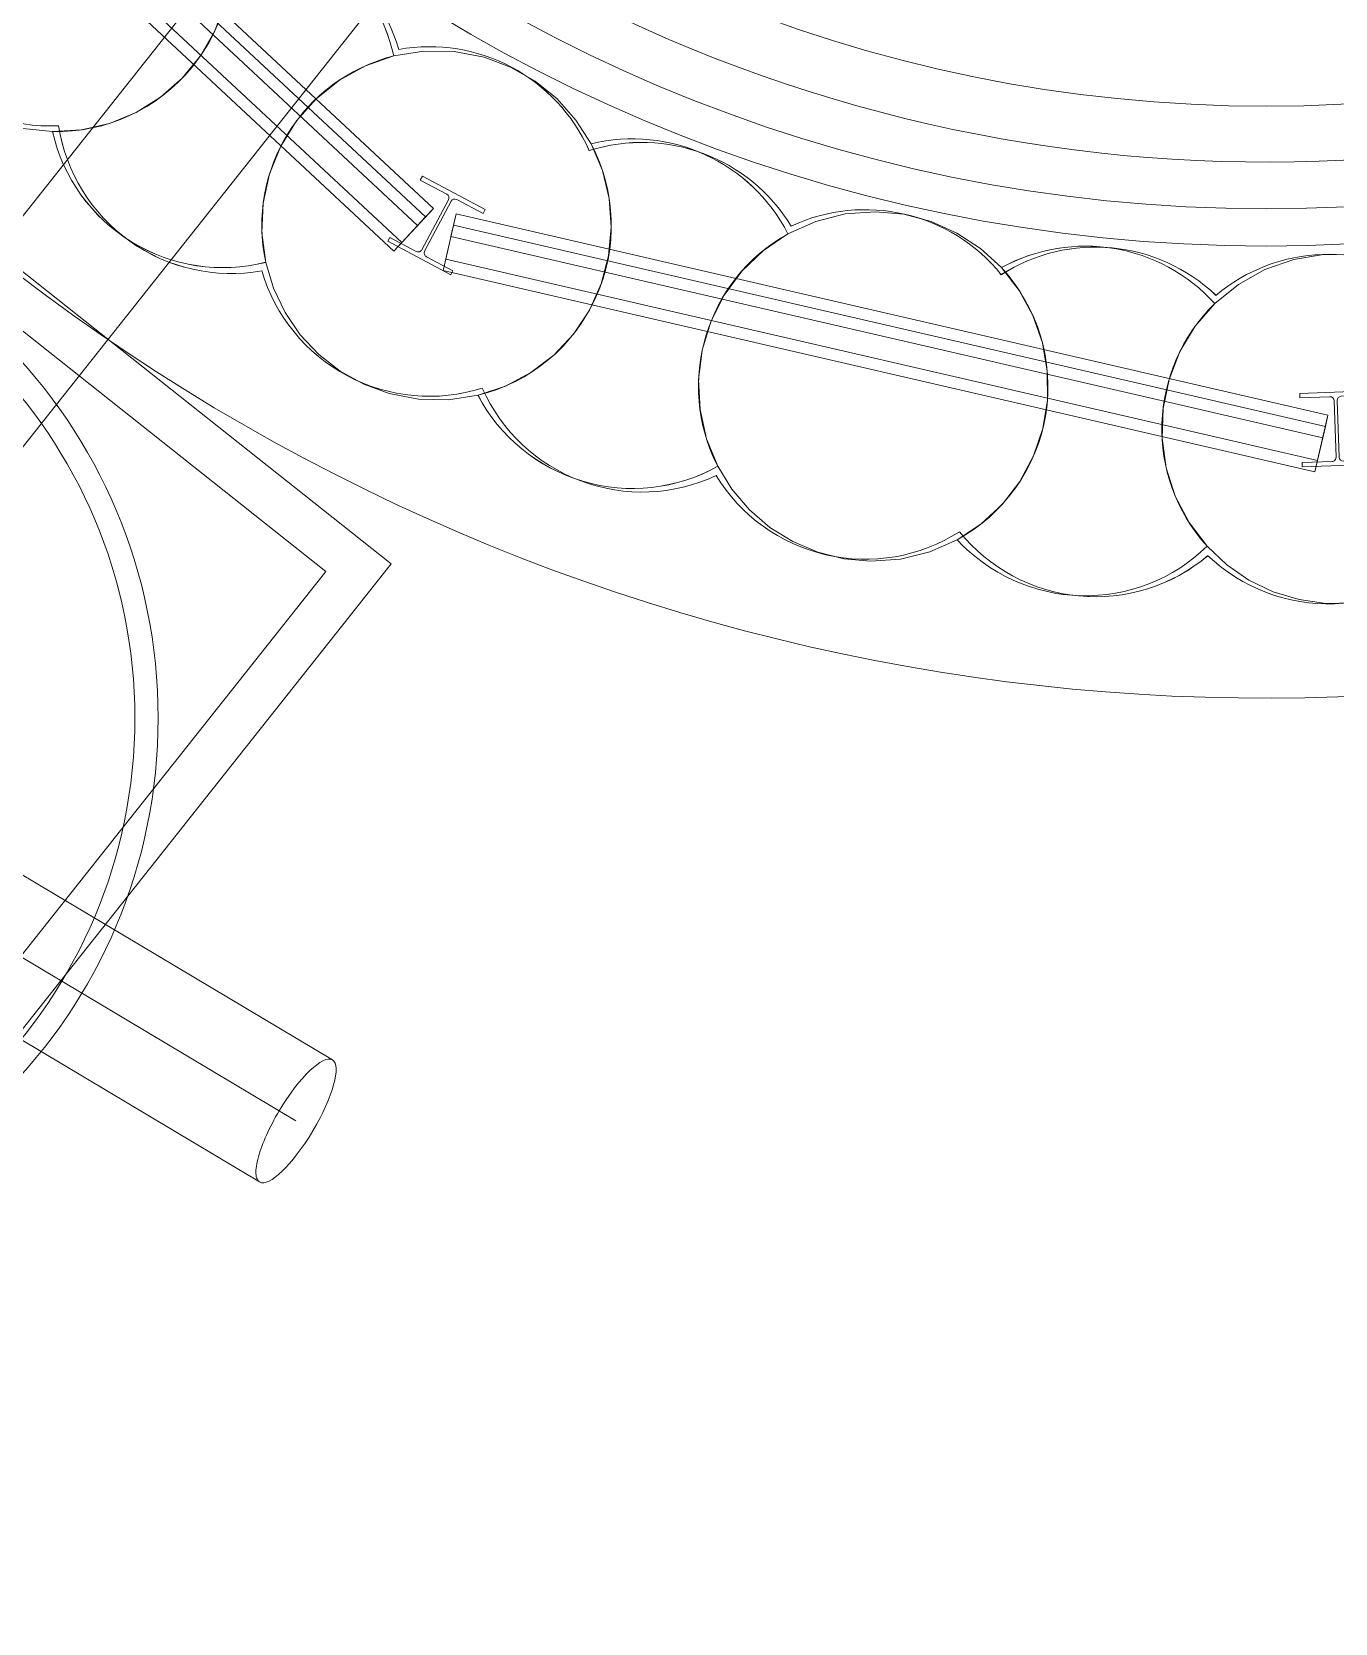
# Model space of a CAD drawing. Header units: metres. Extents: x 1753726 to 1755216, y 5920592 to 5921703.
# Drawn here: x 1754889.148 to 1754891.945, y 5921316.428 to 5921319.842 of the extents above; entities that cross this region are included whole.
import ezdxf

# ---------------------------------------------------------------- set-up
doc = ezdxf.new("R2010")
doc.units = ezdxf.units.M
doc.linetypes.add('CENTER', pattern=[50.8, 31.75, -6.35, 6.35, -6.35])
doc.linetypes.add('HIDDEN2', pattern=[4.7625, 3.175, -1.5875])
for name, color, linetype, lineweight in [('A-FLOR-____-OTLN', 9, 'Continuous', 9), ('A-GENM-____-OTLN', 4, 'Continuous', 9), ('A-WALL-____-OTLN', 2, 'Continuous', 9), ('P-PIPE-____-CNTR', 1, 'CENTER', 9), ('P-PIPE-____-OTLN', 6, 'HIDDEN2', 18), ('S-BEAM-____-OTLN', 7, 'Continuous', 9), ('S-FNDN-____-OTLN', 7, 'Continuous', 9)]:
    doc.layers.add(name, color=color, linetype=linetype, lineweight=lineweight)

# ---------------------------------------------------------------- blocks, each defined once
blk = doc.blocks.new('308492-ARUP-TUTB-MOD-0001_rvt-1-X-ARUP-GL-HERNE_BAY_ALIGNMENT')
at = {"layer": 'P-PIPE-____-CNTR'}
for p, q in [((1754890.4032, 5921321.055), (1754888.8392, 5921319.0825)), ((1754890.4032, 5921321.055), (1754888.8392, 5921319.0825)), ((1754889.7147, 5921317.5055), (1754889.0047, 5921317.9289)), ((1754889.7147, 5921317.5055), (1754889.0047, 5921317.9289))]:
    blk.add_line(p, q, dxfattribs=at)
at = {"layer": 'P-PIPE-____-OTLN'}
for p, q in [((1754889.0805, 5921318.8911), (1754890.6445, 5921320.8636)), ((1754889.7928, 5921317.6365), (1754889.0828, 5921318.0599)), ((1754888.9266, 5921317.7979), (1754889.6366, 5921317.3746))]:
    blk.add_line(p, q, dxfattribs=at)
for start_param, end_param in [(0, 1.570796), (4.712389, 6.283185), (1.570796, 3.141593), (3.141593, 4.712389)]:
    blk.add_ellipse((1754889.7147, 5921317.5055), major_axis=(0.0781, 0.131), ratio=0.275634, start_param=start_param, end_param=end_param, dxfattribs=at)
blk = doc.blocks.new('Arup_Beam_Steel I Section_UC_AU1 - 150UC30-4390797-X-ARUP-GL-HERNE_BAY_ALIGNMENT')
at = {"layer": 'S-BEAM-____-OTLN'}
for p, q in [((1754892.0215, 5921319.0717), (1754891.8686, 5921319.0663)), ((1754891.8686, 5921319.0663), (1754892.0215, 5921319.0717)), ((1754891.8686, 5921319.0663), (1754891.8689, 5921319.0569)), ((1754891.8689, 5921319.0569), (1754891.8686, 5921319.0663)), ((1754892.0218, 5921319.0623), (1754892.0215, 5921319.0717)), ((1754892.0215, 5921319.0717), (1754892.0218, 5921319.0623)), ((1754891.8689, 5921319.0569), (1754891.9332, 5921319.0592)), ((1754891.9332, 5921319.0592), (1754891.8689, 5921319.0569)), ((1754891.9424, 5921319.0506), (1754891.9466, 5921318.9293)), ((1754891.9466, 5921318.9293), (1754891.9424, 5921319.0506)), ((1754891.9532, 5921318.9295), (1754891.949, 5921319.0508)), ((1754891.949, 5921319.0508), (1754891.9532, 5921318.9295)), ((1754891.9576, 5921319.06), (1754892.0218, 5921319.0623)), ((1754892.0218, 5921319.0623), (1754891.9576, 5921319.06)), ((1754891.938, 5921318.9201), (1754891.8738, 5921318.9178)), ((1754891.8738, 5921318.9178), (1754891.938, 5921318.9201)), ((1754891.8738, 5921318.9178), (1754891.8741, 5921318.9084)), ((1754891.8741, 5921318.9084), (1754891.8738, 5921318.9178)), ((1754891.8741, 5921318.9084), (1754892.027, 5921318.9138)), ((1754892.027, 5921318.9138), (1754891.8741, 5921318.9084)), ((1754892.0267, 5921318.9232), (1754891.9624, 5921318.9209)), ((1754891.9624, 5921318.9209), (1754892.0267, 5921318.9232)), ((1754892.027, 5921318.9138), (1754892.0267, 5921318.9232)), ((1754892.0267, 5921318.9232), (1754892.027, 5921318.9138))]:
    blk.add_line(p, q, dxfattribs=at)
for centre, major_axis, start_param, end_param in [((1754891.9335, 5921319.0503), (0.00839, 0.00296), 5.978912, 7.549708), ((1754891.9335, 5921319.0503), (0.00839, 0.00296), 5.978912, 7.549708), ((1754891.9579, 5921319.0511), (0.00777, 0.00434), 1.096877, 2.667673), ((1754891.9579, 5921319.0511), (0.00777, 0.00434), 1.096877, 2.667673), ((1754891.9377, 5921318.929), (0.00862, 0.0022), 4.498042, 6.068839), ((1754891.9377, 5921318.929), (0.00862, 0.0022), 4.498042, 6.068839), ((1754891.9621, 5921318.9298), (0.00762, 0.0046), 2.633245, 4.204041), ((1754891.9621, 5921318.9298), (0.00762, 0.0046), 2.633245, 4.204041)]:
    blk.add_ellipse(centre, major_axis=major_axis, ratio=1, start_param=start_param, end_param=end_param, dxfattribs=at)
blk = doc.blocks.new('Arup_Beam_Steel I Section_UC_AU1 - 150UC30-4390798-X-ARUP-GL-HERNE_BAY_ALIGNMENT')
at = {"layer": 'S-BEAM-____-OTLN'}
for p, q in [((1754889.9859, 5921319.5322), (1754889.9815, 5921319.5239)), ((1754889.9815, 5921319.5239), (1754889.9859, 5921319.5322)), ((1754889.9815, 5921319.5239), (1754890.0383, 5921319.4938)), ((1754890.0383, 5921319.4938), (1754889.9815, 5921319.5239)), ((1754890.121, 5921319.4604), (1754889.9859, 5921319.5322)), ((1754889.9859, 5921319.5322), (1754890.121, 5921319.4604)), ((1754890.042, 5921319.4817), (1754889.985, 5921319.3745)), ((1754889.985, 5921319.3745), (1754890.042, 5921319.4817)), ((1754889.9908, 5921319.3714), (1754890.0478, 5921319.4786)), ((1754890.0478, 5921319.4786), (1754889.9908, 5921319.3714)), ((1754890.0598, 5921319.4823), (1754890.1166, 5921319.4521)), ((1754890.1166, 5921319.4521), (1754890.0598, 5921319.4823)), ((1754890.1166, 5921319.4521), (1754890.121, 5921319.4604)), ((1754890.121, 5921319.4604), (1754890.1166, 5921319.4521)), ((1754889.9162, 5921319.401), (1754889.9117, 5921319.3927)), ((1754889.9117, 5921319.3927), (1754889.9162, 5921319.401)), ((1754889.9117, 5921319.3927), (1754890.0468, 5921319.3209)), ((1754890.0468, 5921319.3209), (1754889.9117, 5921319.3927)), ((1754889.9729, 5921319.3708), (1754889.9162, 5921319.401)), ((1754889.9162, 5921319.401), (1754889.9729, 5921319.3708)), ((1754890.0513, 5921319.3292), (1754889.9945, 5921319.3594)), ((1754889.9945, 5921319.3594), (1754890.0513, 5921319.3292)), ((1754890.0468, 5921319.3209), (1754890.0513, 5921319.3292)), ((1754890.0513, 5921319.3292), (1754890.0468, 5921319.3209))]:
    blk.add_line(p, q, dxfattribs=at)
for centre, major_axis, start_param, end_param in [((1754890.0341, 5921319.4859), (-0.00881, 0.00129), 2.798573, 4.369369), ((1754890.0341, 5921319.4859), (-0.00881, 0.00129), 2.798573, 4.369369), ((1754890.0556, 5921319.4744), (-0.00575, 0.0068), 5.09259, 6.663386), ((1754890.0556, 5921319.4744), (-0.00575, 0.0068), 5.09259, 6.663386), ((1754889.9771, 5921319.3787), (-0.00881, 0.00129), 1.227776, 2.798573), ((1754889.9771, 5921319.3787), (-0.00881, 0.00129), 1.227776, 2.798573), ((1754889.9987, 5921319.3672), (-0.00881, 0.00129), 5.940165, 7.510962), ((1754889.9987, 5921319.3672), (-0.00881, 0.00129), 5.940165, 7.510962)]:
    blk.add_ellipse(centre, major_axis=major_axis, ratio=1, start_param=start_param, end_param=end_param, dxfattribs=at)
blk = doc.blocks.new('308492-ARUP-STTW-MOD-0400_rvt-1-X-ARUP-GL-HERNE_BAY_ALIGNMENT')
at = {"layer": 'A-WALL-____-OTLN'}
for p, q in [((1754890.0098, 5921319.463), (1754888.6056, 5921320.7724)), ((1754888.6056, 5921320.7724), (1754890.0098, 5921319.463)), ((1754890.0098, 5921319.463), (1754888.6056, 5921320.7724)), ((1754888.6056, 5921320.7724), (1754890.0098, 5921319.463)), ((1754889.9757, 5921319.4264), (1754888.5715, 5921320.7358)), ((1754888.5715, 5921320.7358), (1754889.9757, 5921319.4264)), ((1754889.9927, 5921319.4447), (1754888.5885, 5921320.7541)), ((1754888.5203, 5921320.681), (1754889.9245, 5921319.3715)), ((1754889.9245, 5921319.3715), (1754888.5203, 5921320.681)), ((1754888.5374, 5921320.6993), (1754889.9416, 5921319.3898)), ((1754890.0098, 5921319.463), (1754889.9245, 5921319.3715)), ((1754889.9416, 5921319.3898), (1754889.9927, 5921319.4447)), ((1754890.0098, 5921319.463), (1754889.9757, 5921319.4264)), ((1754889.9757, 5921319.4264), (1754890.0098, 5921319.463)), ((1754890.0098, 5921319.463), (1754889.9927, 5921319.4447)), ((1754890.0304, 5921319.3299), (1754890.0585, 5921319.4517)), ((1754890.0472, 5921319.403), (1754890.0585, 5921319.4517)), ((1754890.0472, 5921319.403), (1754890.0585, 5921319.4517)), ((1754890.0529, 5921319.4274), (1754890.0585, 5921319.4517)), ((1754891.9293, 5921319.0198), (1754890.0585, 5921319.4517)), ((1754890.0585, 5921319.4517), (1754891.9293, 5921319.0198)), ((1754891.9293, 5921319.0198), (1754890.0585, 5921319.4517)), ((1754890.0585, 5921319.4517), (1754891.9293, 5921319.0198)), ((1754890.036, 5921319.3543), (1754890.0529, 5921319.4274)), ((1754891.9237, 5921318.9955), (1754890.0529, 5921319.4274)), ((1754889.9416, 5921319.3898), (1754889.9245, 5921319.3715)), ((1754891.918, 5921318.9711), (1754890.0472, 5921319.403)), ((1754890.0472, 5921319.403), (1754891.918, 5921318.9711)), ((1754890.0304, 5921319.3299), (1754890.036, 5921319.3543)), ((1754890.036, 5921319.3543), (1754891.9068, 5921318.9224)), ((1754890.0304, 5921319.3299), (1754891.9012, 5921318.898)), ((1754891.9012, 5921318.898), (1754890.0304, 5921319.3299)), ((1754891.9293, 5921319.0198), (1754891.9012, 5921318.898)), ((1754891.9068, 5921318.9224), (1754891.9237, 5921318.9955)), ((1754891.9293, 5921319.0198), (1754891.918, 5921318.9711)), ((1754891.918, 5921318.9711), (1754891.9293, 5921319.0198)), ((1754891.9293, 5921319.0198), (1754891.9237, 5921318.9955)), ((1754891.9068, 5921318.9224), (1754891.9012, 5921318.898))]:
    blk.add_line(p, q, dxfattribs=at)
at = {"layer": 'S-BEAM-____-OTLN'}
for radius in [3.43, 3.43, 3.43, 3.43, 3.13, 3.13, 3.13, 3.13]:
    blk.add_arc((1754891.7967, 5921322.8124), radius, 180, 0, dxfattribs=at)
at = {"layer": 'S-FNDN-____-OTLN', "flags": 128}
for points in [[(1754889.5664, 5921320.0859), (1754889.5751, 5921320.0246), (1754889.5736, 5921319.9628), (1754889.562, 5921319.902), (1754889.5405, 5921319.844), (1754889.5098, 5921319.7903), (1754889.4706, 5921319.7424), (1754889.4241, 5921319.7015), (1754889.3716, 5921319.6689), (1754889.3144, 5921319.6453), (1754889.2541, 5921319.6315), (1754889.1923, 5921319.6278)], [(1754889.1923, 5921319.6278), (1754889.2541, 5921319.6315), (1754889.3144, 5921319.6453), (1754889.3716, 5921319.6689), (1754889.4241, 5921319.7015), (1754889.4706, 5921319.7424), (1754889.5098, 5921319.7903), (1754889.5405, 5921319.844), (1754889.562, 5921319.902), (1754889.5736, 5921319.9628), (1754889.5751, 5921320.0246), (1754889.5664, 5921320.0859)], [(1754889.6498, 5921319.3474), (1754889.6417, 5921319.4108), (1754889.6445, 5921319.4747), (1754889.658, 5921319.5371), (1754889.682, 5921319.5964), (1754889.7157, 5921319.6507), (1754889.7582, 5921319.6985), (1754889.8081, 5921319.7384), (1754889.8641, 5921319.7692), (1754889.9245, 5921319.7901)], [(1754889.9245, 5921319.7901), (1754889.8641, 5921319.7692), (1754889.8081, 5921319.7384), (1754889.7582, 5921319.6985), (1754889.7157, 5921319.6507), (1754889.682, 5921319.5964), (1754889.658, 5921319.5371), (1754889.6445, 5921319.4747), (1754889.6417, 5921319.4108), (1754889.6498, 5921319.3474)], [(1754889.9245, 5921319.7901), (1754889.989, 5921319.8006), (1754890.0543, 5921319.7997), (1754890.1184, 5921319.7874)], [(1754890.1184, 5921319.7874), (1754890.0543, 5921319.7997), (1754889.989, 5921319.8006), (1754889.9245, 5921319.7901)], [(1754890.1184, 5921319.7874), (1754890.1753, 5921319.7662), (1754890.228, 5921319.7362), (1754890.2751, 5921319.698), (1754890.3155, 5921319.6527), (1754890.348, 5921319.6015)], [(1754890.348, 5921319.6015), (1754890.3155, 5921319.6527), (1754890.2751, 5921319.698), (1754890.228, 5921319.7362), (1754890.1753, 5921319.7662), (1754890.1184, 5921319.7874)], [(1754889.1923, 5921319.6278), (1754889.1284, 5921319.6348), (1754889.0666, 5921319.6525), (1754889.0088, 5921319.6806)], [(1754889.0088, 5921319.6806), (1754889.0666, 5921319.6525), (1754889.1284, 5921319.6348), (1754889.1923, 5921319.6278)], [(1754890.348, 5921319.6015), (1754890.3723, 5921319.5446), (1754890.3869, 5921319.4845), (1754890.3914, 5921319.4228), (1754890.3856, 5921319.3612), (1754890.3699, 5921319.3014), (1754890.3445, 5921319.245), (1754890.3101, 5921319.1935), (1754890.2678, 5921319.1484), (1754890.2186, 5921319.1108), (1754890.164, 5921319.0818), (1754890.1053, 5921319.0623)], [(1754890.1053, 5921319.0623), (1754890.164, 5921319.0818), (1754890.2186, 5921319.1108), (1754890.2678, 5921319.1484), (1754890.3101, 5921319.1935), (1754890.3445, 5921319.245), (1754890.3699, 5921319.3014), (1754890.3856, 5921319.3612), (1754890.3914, 5921319.4228), (1754890.3869, 5921319.4845), (1754890.3723, 5921319.5446), (1754890.348, 5921319.6015)], [(1754890.7705, 5921319.4086), (1754890.8301, 5921319.4353), (1754890.8934, 5921319.4513), (1754890.9585, 5921319.4561)], [(1754890.9585, 5921319.4561), (1754890.8934, 5921319.4513), (1754890.8301, 5921319.4353), (1754890.7705, 5921319.4086)], [(1754890.9585, 5921319.4561), (1754891.0189, 5921319.4504), (1754891.0776, 5921319.435), (1754891.133, 5921319.4103), (1754891.1837, 5921319.377), (1754891.2284, 5921319.336)], [(1754891.2284, 5921319.336), (1754891.1837, 5921319.377), (1754891.133, 5921319.4103), (1754891.0776, 5921319.435), (1754891.0189, 5921319.4504), (1754890.9585, 5921319.4561)], [(1754890.6198, 5921318.9098), (1754890.5955, 5921318.969), (1754890.5817, 5921319.0314), (1754890.5786, 5921319.0952), (1754890.5865, 5921319.1587), (1754890.6049, 5921319.2198), (1754890.6336, 5921319.277), (1754890.6715, 5921319.3285), (1754890.7176, 5921319.3728), (1754890.7705, 5921319.4086)], [(1754890.7705, 5921319.4086), (1754890.7176, 5921319.3728), (1754890.6715, 5921319.3285), (1754890.6336, 5921319.277), (1754890.6049, 5921319.2198), (1754890.5865, 5921319.1587), (1754890.5786, 5921319.0952), (1754890.5817, 5921319.0314), (1754890.5955, 5921318.969), (1754890.6198, 5921318.9098)], [(1754889.9143, 5921319.0657), (1754889.86, 5921319.0858), (1754889.8093, 5921319.1139), (1754889.7636, 5921319.1495), (1754889.724, 5921319.1918), (1754889.6913, 5921319.2396), (1754889.6664, 5921319.2919), (1754889.6498, 5921319.3474)], [(1754889.6498, 5921319.3474), (1754889.6664, 5921319.2919), (1754889.6913, 5921319.2396), (1754889.724, 5921319.1918), (1754889.7636, 5921319.1495), (1754889.8093, 5921319.1139), (1754889.86, 5921319.0858), (1754889.9143, 5921319.0657)], [(1754891.2284, 5921319.336), (1754891.2666, 5921319.2873), (1754891.2962, 5921319.233), (1754891.3165, 5921319.1746), (1754891.327, 5921319.1136), (1754891.3272, 5921319.0517), (1754891.3173, 5921318.9907), (1754891.2974, 5921318.9321), (1754891.2682, 5921318.8775), (1754891.2305, 5921318.8285), (1754891.1851, 5921318.7864), (1754891.1335, 5921318.7523)], [(1754891.1335, 5921318.7523), (1754891.1851, 5921318.7864), (1754891.2305, 5921318.8285), (1754891.2682, 5921318.8775), (1754891.2974, 5921318.9321), (1754891.3173, 5921318.9907), (1754891.3272, 5921319.0517), (1754891.327, 5921319.1136), (1754891.3165, 5921319.1746), (1754891.2962, 5921319.233), (1754891.2666, 5921319.2873), (1754891.2284, 5921319.336)], [(1754891.6864, 5921319.259), (1754891.7371, 5921319.3002), (1754891.7941, 5921319.3321), (1754891.8557, 5921319.3536)], [(1754891.8557, 5921319.3536), (1754891.7941, 5921319.3321), (1754891.7371, 5921319.3002), (1754891.6864, 5921319.259)], [(1754891.8557, 5921319.3536), (1754891.9156, 5921319.3637), (1754891.9762, 5921319.364), (1754892.0362, 5921319.3545), (1754892.0938, 5921319.3355), (1754892.1476, 5921319.3074)], [(1754892.1476, 5921319.3074), (1754892.0938, 5921319.3355), (1754892.0362, 5921319.3545), (1754891.9762, 5921319.364), (1754891.9156, 5921319.3637), (1754891.8557, 5921319.3536)], [(1754891.67, 5921318.7382), (1754891.6312, 5921318.7891), (1754891.6017, 5921318.8458), (1754891.5822, 5921318.9066), (1754891.5733, 5921318.9699), (1754891.5754, 5921319.0338), (1754891.5882, 5921319.0964), (1754891.6115, 5921319.156), (1754891.6446, 5921319.2107), (1754891.6864, 5921319.259)], [(1754891.6864, 5921319.259), (1754891.6446, 5921319.2107), (1754891.6115, 5921319.156), (1754891.5882, 5921319.0964), (1754891.5754, 5921319.0338), (1754891.5733, 5921318.9699), (1754891.5822, 5921318.9066), (1754891.6017, 5921318.8458), (1754891.6312, 5921318.7891), (1754891.67, 5921318.7382)], [(1754890.1053, 5921319.0623), (1754890.0417, 5921319.0524), (1754889.9775, 5921319.0536), (1754889.9143, 5921319.0657)], [(1754889.9143, 5921319.0657), (1754889.9775, 5921319.0536), (1754890.0417, 5921319.0524), (1754890.1053, 5921319.0623)], [(1754890.9482, 5921318.7062), (1754890.8905, 5921318.7115), (1754890.8343, 5921318.7256), (1754890.7809, 5921318.7482), (1754890.7317, 5921318.7787), (1754890.6878, 5921318.8164), (1754890.6502, 5921318.8605), (1754890.6198, 5921318.9098)], [(1754890.6198, 5921318.9098), (1754890.6502, 5921318.8605), (1754890.6878, 5921318.8164), (1754890.7317, 5921318.7787), (1754890.7809, 5921318.7482), (1754890.8343, 5921318.7256), (1754890.8905, 5921318.7115), (1754890.9482, 5921318.7062)], [(1754891.1335, 5921318.7523), (1754891.0747, 5921318.7263), (1754891.0123, 5921318.7108), (1754890.9482, 5921318.7062)], [(1754890.9482, 5921318.7062), (1754891.0123, 5921318.7108), (1754891.0747, 5921318.7263), (1754891.1335, 5921318.7523)], [(1754892.0399, 5921318.6265), (1754891.9828, 5921318.6167), (1754891.9248, 5921318.6158), (1754891.8674, 5921318.6238), (1754891.812, 5921318.6405), (1754891.7598, 5921318.6656), (1754891.712, 5921318.6984), (1754891.67, 5921318.7382)], [(1754891.67, 5921318.7382), (1754891.712, 5921318.6984), (1754891.7598, 5921318.6656), (1754891.812, 5921318.6405), (1754891.8674, 5921318.6238), (1754891.9248, 5921318.6158), (1754891.9828, 5921318.6167), (1754892.0399, 5921318.6265)]]:
    blk.add_lwpolyline(points, dxfattribs=at)
at = {"layer": 'S-FNDN-____-OTLN'}
for centre, radius, start, end in [((1754891.7967, 5921322.8124), 4.4, 182.0027, 2.0027), ((1754891.7967, 5921322.8124), 4.4, 182.0027, 2.0027), ((1754891.7967, 5921322.8124), 3.25, 182.0027, 2.0027), ((1754891.7967, 5921322.8124), 3.25, 182.0027, 2.0027), ((1754889.2007, 5921320.0027), 0.375, 268.7096, 12.8172), ((1754889.5756, 5921319.6983), 0.375, 16.4082, 92.5973), ((1754889.5579, 5921319.711), 0.375, 12.1835, 88.7096), ((1754889.1881, 5921320.0149), 0.375, 181.4082, 272.5973), ((1754890.0164, 5921319.4266), 0.375, 104.1844, 192.1835), ((1754890.0164, 5921319.4266), 0.375, 104.1844, 192.1835), ((1754890.0011, 5921319.435), 0.375, 23.9082, 100.0973), ((1754889.5756, 5921319.6983), 0.375, 188.9082, 280.0973), ((1754890.4369, 5921319.2372), 0.375, 27.1835, 103.7096), ((1754890.0164, 5921319.4266), 0.375, 283.7096, 27.8172), ((1754890.0164, 5921319.4266), 0.375, 283.7096, 27.8172), ((1754890.4573, 5921319.2296), 0.375, 31.4082, 107.5973), ((1754891.4086, 5921319.0071), 0.375, 42.1835, 118.7096), ((1754890.9534, 5921319.0812), 0.375, 298.7096, 42.8172), ((1754890.9534, 5921319.0812), 0.375, 298.7096, 42.8172), ((1754890.0011, 5921319.435), 0.375, 196.4082, 287.5973), ((1754890.0011, 5921319.435), 0.375, 196.4082, 287.5973), ((1754891.9478, 5921318.99), 0.375, 134.1844, 222.1835), ((1754890.4573, 5921319.2296), 0.375, 203.9082, 295.0973), ((1754890.4573, 5921319.2296), 0.375, 203.9082, 295.0973), ((1754890.4369, 5921319.2372), 0.375, 207.8172, 299.1844), ((1754891.4086, 5921319.0071), 0.375, 222.8172, 314.1844)]:
    blk.add_arc(centre, radius, start, end, dxfattribs=at)
for centre, major_axis, start_param, end_param in [((1754889.2007, 5921320.0027), (-0.3688, 0.0679), 1.730425, 3.547445), ((1754889.5756, 5921319.6983), (0.1105, 0.3584), 5.297851, 6.627602), ((1754889.5579, 5921319.711), (0.1127, 0.3577), 5.230294, 6.565926), ((1754889.1881, 5921320.0149), (0.2903, 0.2374), 2.480596, 4.072146), ((1754890.0011, 5921319.435), (-0.1219, 0.3546), 4.798538, 6.128289), ((1754889.5579, 5921319.711), (-0.3466, 0.1431), 0.615108, 2.209767), ((1754889.5579, 5921319.711), (-0.3321, 0.1743), 0.706996, 2.301656), ((1754889.5756, 5921319.6983), (-0.3333, 0.1718), 0.631313, 2.222863), ((1754890.4573, 5921319.2296), (0.3531, 0.1264), 0.204358, 1.534109), ((1754890.4369, 5921319.2372), (0.0581, 0.3705), 5.342309, 6.677941), ((1754890.9364, 5921319.0854), (0.048, 0.3719), 5.519819, 6.84957), ((1754890.9364, 5921319.0854), (-0.0403, 0.3728), 5.283751, 6.613502), ((1754890.9534, 5921319.0812), (0, 0.375), 0.509365, 2.045238), ((1754890.9534, 5921319.0812), (-0.0881, 0.3645), 0.272144, 1.808017), ((1754891.4302, 5921319.005), (0.375, 0), 0.809976, 2.139727), ((1754891.4302, 5921319.005), (0.3447, 0.1478), 0.404988, 1.734739), ((1754891.4086, 5921319.0071), (0.2291, 0.2969), 6.105979, 7.441611), ((1754891.9303, 5921318.9897), (-0.0596, 0.3702), 5.493603, 6.823353), ((1754891.9303, 5921318.9897), (0, 0.375), 5.653265, 6.983015), ((1754891.9478, 5921318.99), (0.3058, 0.2171), 1.724555, 3.260428), ((1754890.4369, 5921319.2372), (-0.3645, 0.0879), 0.722216, 2.316875), ((1754890.9364, 5921319.0854), (-0.37, 0.0611), 0.711739, 2.303289), ((1754890.9364, 5921319.0854), (-0.3674, 0.0749), 0.749362, 2.340912), ((1754891.4302, 5921319.005), (-0.0932, 0.3632), 1.998655, 3.590205), ((1754891.4302, 5921319.005), (-0.0894, 0.3642), 2.009032, 3.600582), ((1754891.4086, 5921319.0071), (0.375, 0), 3.888893, 5.483553), ((1754891.9303, 5921318.9897), (0.3265, 0.1844), 3.437506, 5.029056), ((1754891.9303, 5921318.9897), (0.3447, 0.1478), 3.546581, 5.138131)]:
    blk.add_ellipse(centre, major_axis=major_axis, ratio=1, start_param=start_param, end_param=end_param, dxfattribs=at)
at = {"layer": 'S-BEAM-____-OTLN'}
for name in ['Arup_Beam_Steel I Section_UC_AU1 - 150UC30-4390798-X-ARUP-GL-HERNE_BAY_ALIGNMENT', 'Arup_Beam_Steel I Section_UC_AU1 - 150UC30-4390797-X-ARUP-GL-HERNE_BAY_ALIGNMENT']:
    blk.add_blockref(name, (0, 0), dxfattribs=at)
blk = doc.blocks.new('308492-ARUP-STPW-MOD-1800_rvt-1-X-ARUP-GL-HERNE_BAY_ALIGNMENT')
at = {"layer": 'A-FLOR-____-OTLN'}
for start, end in [(0, 180), (0, 180), (180, 0), (180, 0)]:
    blk.add_arc((1754888.2739, 5921318.3698), 1.145, start, end, dxfattribs=at)
at = {"layer": 'A-WALL-____-OTLN'}
for start, end in [(0, 180), (0, 180), (180, 0), (180, 0)]:
    blk.add_arc((1754888.2739, 5921318.3698), 1.095, start, end, dxfattribs=at)
blk = doc.blocks.new('EOP195A - EOP195A-4368794-X-ARUP-GL-HERNE_BAY_ALIGNMENT')
at = {"layer": 'A-GENM-____-OTLN'}
for p, q in [((455.2342, 202.1898), (453.0402, 203.9295)), ((453.0402, 203.9295), (455.2342, 202.1898)), ((453.0565, 203.789), (455.0937, 202.1736)), ((455.0937, 202.1736), (453.0565, 203.789)), ((455.0937, 202.1736), (453.4162, 200.0579)), ((453.4162, 200.0579), (455.0937, 202.1736)), ((453.4325, 199.9175), (455.2342, 202.1898)), ((455.2342, 202.1898), (453.4325, 199.9175))]:
    blk.add_line(p, q, dxfattribs=at)
blk = doc.blocks.new('308492-ARUP-STTW-MOD-1300_rvt-1-X-ARUP-GL-HERNE_BAY_ALIGNMENT')
at = {"layer": 'A-GENM-____-OTLN'}
blk.add_blockref('EOP195A - EOP195A-4368794-X-ARUP-GL-HERNE_BAY_ALIGNMENT', (1754434.6848, 5921116.5106), dxfattribs=at)
blk = doc.blocks.new('308492-ARUP-STPW-MOD-1900_rvt-1-X-ARUP-GL-HERNE_BAY_ALIGNMENT')
at = {"layer": 'A-FLOR-____-OTLN'}
blk.add_arc((1754891.7967, 5921322.8124), 3.35, 180, 0, dxfattribs=at)
blk.add_arc((1754891.7967, 5921322.8124), 3.35, 180, 0, dxfattribs=at)

msp = doc.modelspace()

# ---------------------------------------------------------------- block references
for name in ['308492-ARUP-TUTB-MOD-0001_rvt-1-X-ARUP-GL-HERNE_BAY_ALIGNMENT', '308492-ARUP-STTW-MOD-1300_rvt-1-X-ARUP-GL-HERNE_BAY_ALIGNMENT', '308492-ARUP-STPW-MOD-1800_rvt-1-X-ARUP-GL-HERNE_BAY_ALIGNMENT', '308492-ARUP-STPW-MOD-1900_rvt-1-X-ARUP-GL-HERNE_BAY_ALIGNMENT', '308492-ARUP-STTW-MOD-0400_rvt-1-X-ARUP-GL-HERNE_BAY_ALIGNMENT']:
    msp.add_blockref(name, (0, 0))

doc.saveas('drawing.dxf')
